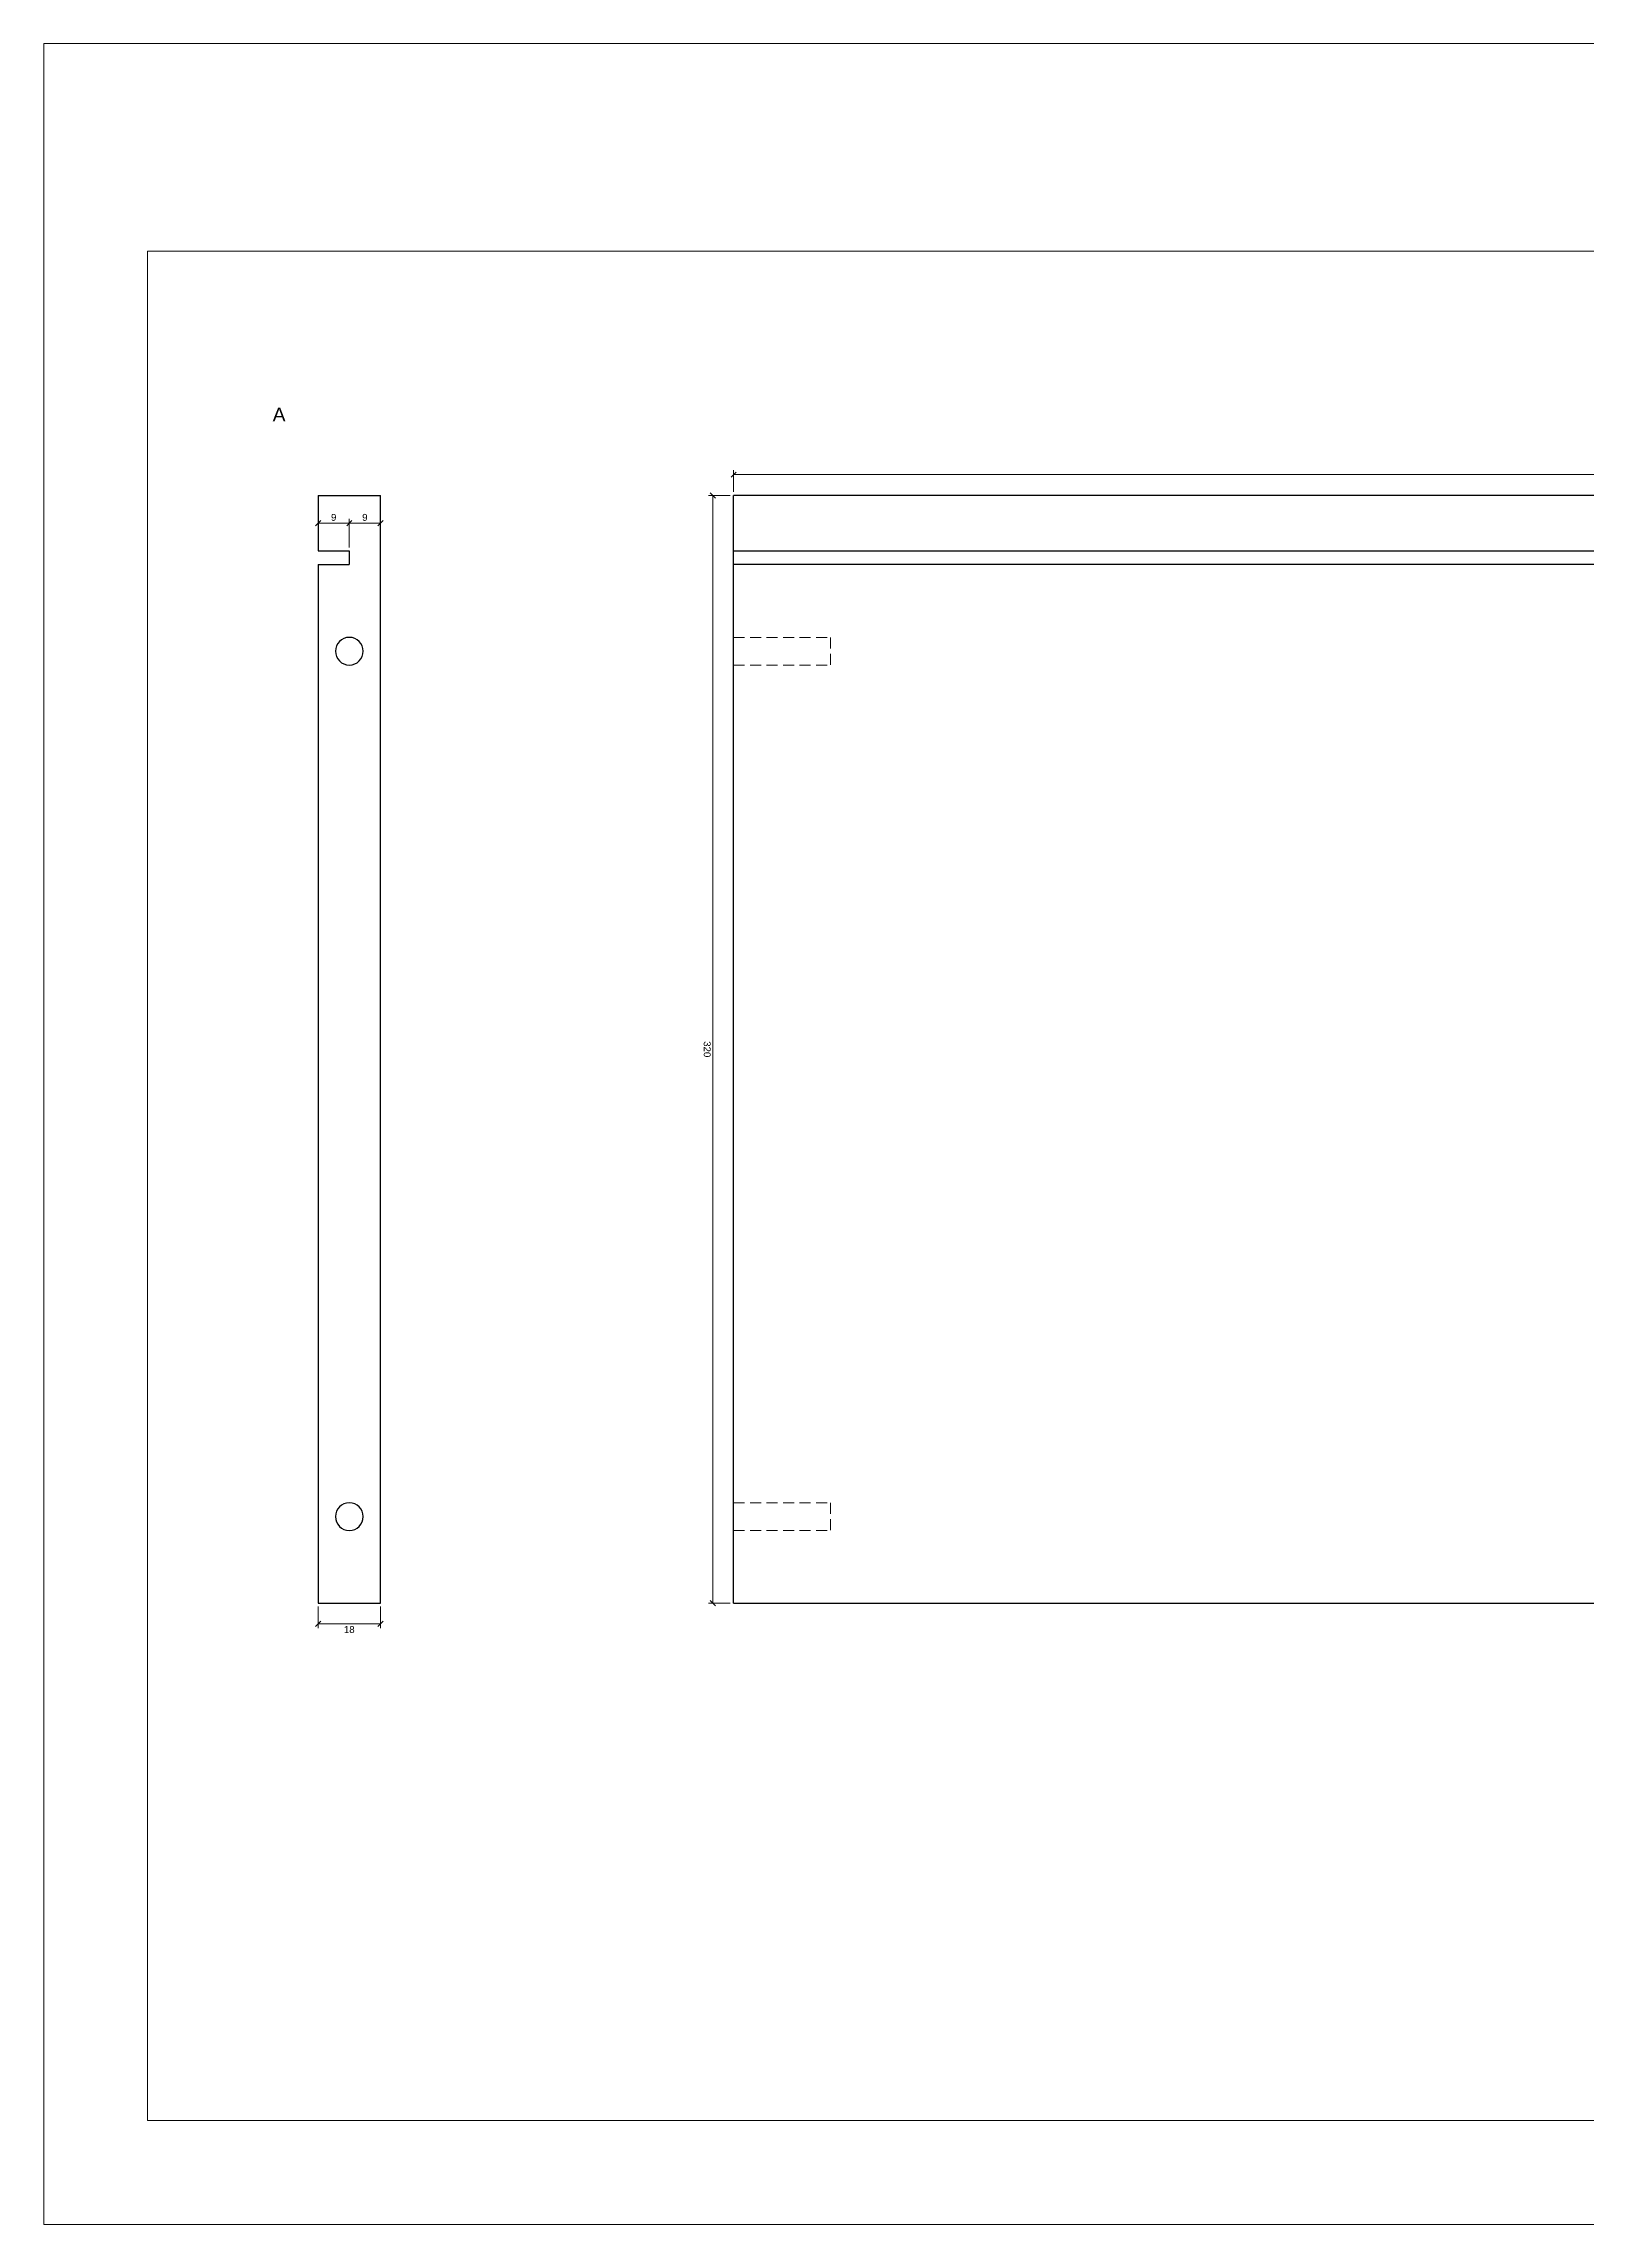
# Paper-space layout 'Cabinet base' of a CAD drawing. Header units: millimetres. Extents: x -2 to 889, y -2 to 628.
# Drawn here: x -2 to 443, y -2 to 628 of the extents above; entities that cross this region are included whole.
import ezdxf

# ---------------------------------------------------------------- set-up
doc = ezdxf.new("R2010")
doc.units = ezdxf.units.MM
doc.linetypes.add('HIDDEN2', pattern=[4.7625, 3.175, -1.5875])
doc.layers.get('0').update_dxf_attribs({"true_color": 0xc2c2ced6})
doc.layers.add('New project_cabinet-001_Cabinet base_View from above', color=1, linetype='Continuous', true_color=0xc2ff0000)
doc.layers.add('New project_cabinet-001_Cabinet base_View from right', color=1, linetype='Continuous', true_color=0xc2ff0000)
doc.layers.add('TitleBlock', color=7, linetype='Continuous')
doc.styles.add('Blum_Dimension', font='arial.ttf', dxfattribs={"height": 2})
doc.styles.add('Blum_ViewInfo', font='arial.ttf', dxfattribs={"height": 4})
doc.dimstyles.new('Blum_Default', dxfattribs={"dimtxt": 2, "dimasz": 1.5, "dimexe": 1.25, "dimexo": 1, "dimtad": 1, "dimtxsty": 'Blum_Dimension', "dimblk": 'OBLIQUE', "dimcen": 2, "dimadec": 0, "dimazin": 2, "dimtfac": 1, "dimtix": 1, "dimtmove": 0, "dimatfit": 3, "dimfxl": 1, "dimlwd": 5, "dimlwe": 5, "dimarcsym": 0})

# ---------------------------------------------------------------- blocks, each defined once
blk = doc.blocks.new('TitleBlock_Cabinet base')
at = {"layer": 'TitleBlock', "lineweight": 0}
for points in [[(-0.79, -0.79, 0), (-0.79, 209.21, 0), (296.21, 209.21, 0), (296.21, -0.79, 0)], [(9.21, 9.21, 0), (9.21, 189.21, 0), (286.21, 189.21, 0), (286.21, 9.21, 0)]]:
    blk.add_polyline3d(points, close=True, dxfattribs=at)
blk = doc.blocks.new('_Oblique')
at = {"color": 0, "linetype": 'ByBlock', "lineweight": -2}
blk.add_line((-0.5, -0.5), (0.5, 0.5), dxfattribs=at)
blk = doc.blocks.new('*D58')
at = {"layer": 'Defpoints', "color": 0, "lineweight": 0}
for p in [(76.88, 177.1), (94.88, 177.1), (94.88, 171.1)]:
    blk.add_point(p, dxfattribs=at)
at = {"layer": 'New project_cabinet-001_Cabinet base_View from right', "color": 0, "lineweight": 5}
for p, q in [((76.88, 176.1), (76.88, 169.85)), ((76.88, 171.1), (94.88, 171.1)), ((94.88, 176.1), (94.88, 169.85))]:
    blk.add_line(p, q, dxfattribs=at)
at = {"layer": 'New project_cabinet-001_Cabinet base_View from right', "color": 0, "lineweight": 5, "xscale": 1.5, "yscale": 1.5, "zscale": 1.5, "rotation": 180}
blk.add_blockref('_Oblique', (76.88, 171.1), dxfattribs=at)
at = {"layer": 'New project_cabinet-001_Cabinet base_View from right', "color": 0, "lineweight": 5, "xscale": 1.5, "yscale": 1.5, "zscale": 1.5}
blk.add_blockref('_Oblique', (94.88, 171.1), dxfattribs=at)
at = {"layer": 'New project_cabinet-001_Cabinet base_View from right', "color": 0, "lineweight": 0, "insert": (85.88, 169.45), "char_height": 2, "attachment_point": 5, "style": 'Blum_Dimension'}
blk.add_mtext('18', dxfattribs=at)
blk = doc.blocks.new('*D61')
at = {"layer": 'Defpoints', "color": 0, "lineweight": 0}
for p in [(85.88, 489.1), (76.88, 481.1), (85.88, 481.1)]:
    blk.add_point(p, dxfattribs=at)
at = {"layer": 'New project_cabinet-001_Cabinet base_View from right', "color": 0, "lineweight": 5}
for p, q in [((76.88, 482.1), (76.88, 490.35)), ((76.88, 489.1), (85.88, 489.1)), ((85.88, 482.1), (85.88, 490.35))]:
    blk.add_line(p, q, dxfattribs=at)
at = {"layer": 'New project_cabinet-001_Cabinet base_View from right', "color": 0, "lineweight": 5, "xscale": 1.5, "yscale": 1.5, "zscale": 1.5, "rotation": 180}
blk.add_blockref('_Oblique', (76.88, 489.1), dxfattribs=at)
at = {"layer": 'New project_cabinet-001_Cabinet base_View from right', "color": 0, "lineweight": 5, "xscale": 1.5, "yscale": 1.5, "zscale": 1.5}
blk.add_blockref('_Oblique', (85.88, 489.1), dxfattribs=at)
at = {"layer": 'New project_cabinet-001_Cabinet base_View from right', "color": 0, "lineweight": 0, "insert": (81.38, 490.74), "char_height": 2, "attachment_point": 5, "style": 'Blum_Dimension'}
blk.add_mtext('9', dxfattribs=at)
blk = doc.blocks.new('*D64')
at = {"layer": 'Defpoints', "color": 0, "lineweight": 0}
for p in [(94.88, 489.1), (85.88, 481.1), (94.88, 481.1)]:
    blk.add_point(p, dxfattribs=at)
at = {"layer": 'New project_cabinet-001_Cabinet base_View from right', "color": 0, "lineweight": 5}
for p, q in [((85.88, 482.1), (85.88, 490.35)), ((85.88, 489.1), (94.88, 489.1)), ((94.88, 482.1), (94.88, 490.35))]:
    blk.add_line(p, q, dxfattribs=at)
at = {"layer": 'New project_cabinet-001_Cabinet base_View from right', "color": 0, "lineweight": 5, "xscale": 1.5, "yscale": 1.5, "zscale": 1.5, "rotation": 180}
blk.add_blockref('_Oblique', (85.88, 489.1), dxfattribs=at)
at = {"layer": 'New project_cabinet-001_Cabinet base_View from right', "color": 0, "lineweight": 5, "xscale": 1.5, "yscale": 1.5, "zscale": 1.5}
blk.add_blockref('_Oblique', (94.88, 489.1), dxfattribs=at)
at = {"layer": 'New project_cabinet-001_Cabinet base_View from right', "color": 0, "lineweight": 0, "insert": (90.38, 490.74), "char_height": 2, "attachment_point": 5, "style": 'Blum_Dimension'}
blk.add_mtext('9', dxfattribs=at)
blk = doc.blocks.new('*D73')
at = {"layer": 'Defpoints', "color": 0, "lineweight": 0}
for p in [(760.88, 503.1), (196.88, 497.1), (760.88, 497.1)]:
    blk.add_point(p, dxfattribs=at)
at = {"layer": 'New project_cabinet-001_Cabinet base_View from above', "color": 0, "lineweight": 5}
for p, q in [((196.88, 498.1), (196.88, 504.35)), ((760.88, 498.1), (760.88, 504.35)), ((196.88, 503.1), (760.88, 503.1))]:
    blk.add_line(p, q, dxfattribs=at)
at = {"layer": 'New project_cabinet-001_Cabinet base_View from above', "color": 0, "lineweight": 5, "xscale": 1.5, "yscale": 1.5, "zscale": 1.5, "rotation": 180}
blk.add_blockref('_Oblique', (196.88, 503.1), dxfattribs=at)
at = {"layer": 'New project_cabinet-001_Cabinet base_View from above', "color": 0, "lineweight": 5, "xscale": 1.5, "yscale": 1.5, "zscale": 1.5}
blk.add_blockref('_Oblique', (760.88, 503.1), dxfattribs=at)
at = {"layer": 'New project_cabinet-001_Cabinet base_View from above', "color": 0, "lineweight": 0, "insert": (478.88, 504.74), "char_height": 2, "attachment_point": 5, "style": 'Blum_Dimension'}
blk.add_mtext('564', dxfattribs=at)
blk = doc.blocks.new('*D76')
at = {"layer": 'Defpoints', "color": 0, "lineweight": 0}
for p in [(190.88, 497.1), (196.88, 497.1), (196.88, 177.1)]:
    blk.add_point(p, dxfattribs=at)
at = {"layer": 'New project_cabinet-001_Cabinet base_View from above', "color": 0, "lineweight": 5}
for p, q in [((195.88, 497.1), (189.63, 497.1)), ((190.88, 177.1), (190.88, 497.1)), ((195.88, 177.1), (189.63, 177.1))]:
    blk.add_line(p, q, dxfattribs=at)
at = {"layer": 'New project_cabinet-001_Cabinet base_View from above', "color": 0, "lineweight": 5, "xscale": 1.5, "yscale": 1.5, "zscale": 1.5}
for p, rotation in [((190.88, 497.1), 90), ((190.88, 177.1), 270)]:
    blk.add_blockref('_Oblique', p, dxfattribs=dict(at, rotation=rotation))
at = {"layer": 'New project_cabinet-001_Cabinet base_View from above', "color": 0, "lineweight": 0, "insert": (189.23, 337.1), "char_height": 2, "attachment_point": 5, "rotation": 270, "style": 'Blum_Dimension'}
blk.add_mtext('320', dxfattribs=at)

psp = doc.layouts.new('Cabinet base')

# ---------------------------------------------------------------- linework, layer by layer
at = {"linetype": 'Continuous', "lineweight": 30}
for p, q in [((76.88, 497.097), (76.88, 481.097)), ((76.88, 497.097), (94.88, 497.097)), ((94.88, 177.097), (94.88, 497.097)), ((196.88, 481.097), (196.88, 497.097)), ((760.88, 497.097), (196.88, 497.097)), ((76.88, 481.097), (85.88, 481.097)), ((85.88, 481.097), (85.88, 477.097)), ((196.88, 481.097), (760.88, 481.097)), ((196.88, 477.097), (196.88, 481.097)), ((76.88, 477.097), (85.88, 477.097)), ((76.88, 477.097), (76.88, 177.097)), ((760.88, 477.097), (196.88, 477.097)), ((196.88, 456.097), (196.88, 477.097)), ((196.88, 448.097), (196.88, 456.097)), ((196.88, 206.097), (196.88, 448.097)), ((196.88, 198.097), (196.88, 206.097)), ((196.88, 177.097), (196.88, 198.097)), ((76.88, 177.097), (94.88, 177.097)), ((196.88, 177.097), (760.88, 177.097))]:
    psp.add_line(p, q, dxfattribs=at)
at = {"linetype": 'HIDDEN2', "lineweight": 5}
for p, q in [((196.88, 456.097), (224.88, 456.097)), ((224.88, 456.097), (224.88, 448.097)), ((196.88, 448.097), (224.88, 448.097)), ((196.88, 206.097), (224.88, 206.097)), ((224.88, 206.097), (224.88, 198.097)), ((196.88, 198.097), (224.88, 198.097))]:
    psp.add_line(p, q, dxfattribs=at)
at = {"linetype": 'Continuous', "lineweight": 30, "extrusion": (0, 0, -1)}
for centre in [(-85.88, 452.097), (-85.88, 202.097)]:
    psp.add_circle(centre, 4, dxfattribs=at)

# ---------------------------------------------------------------- block references
at = {"lineweight": 0, "xscale": 3, "yscale": 3, "zscale": 3}
psp.add_blockref('TitleBlock_Cabinet base', (0, 0), dxfattribs=at)

# ---------------------------------------------------------------- texts
at = {"lineweight": 0, "insert": (63.755, 518.472), "char_height": 4, "attachment_point": 7, "style": 'Blum_ViewInfo'}
psp.add_mtext('A', dxfattribs=at)

# ---------------------------------------------------------------- dimensions: what is measured, and where the dimension line sits
at = {"layer": 'New project_cabinet-001_Cabinet base_View from above', "lineweight": 0}
dim = psp.add_linear_dim(base=(760.88, 503.097), p1=(196.88, 497.097), p2=(760.88, 497.097), dimstyle='Blum_Default', override={"dimscale": 0}, dxfattribs=at)
dim.commit()
dim.dimension.update_dxf_attribs({"geometry": '*D73', "text_midpoint": (478.88, 504.743)})
dim = psp.add_linear_dim(base=(190.88, 497.097), p1=(196.88, 177.097), p2=(196.88, 497.097), angle=90, dimstyle='Blum_Default', override={"dimscale": 0, "dimtad": 4}, dxfattribs=at)
dim.commit()
dim.dimension.update_dxf_attribs({"geometry": '*D76', "text_midpoint": (189.234, 337.097)})
at = {"layer": 'New project_cabinet-001_Cabinet base_View from right', "lineweight": 0}
for base, p1, p2, override, picture, middle in [((85.88, 489.097), (76.88, 481.097), (85.88, 481.097), {"dimscale": 0}, '*D61', (81.38, 490.743)), ((94.88, 489.097), (85.88, 481.097), (94.88, 481.097), {"dimscale": 0}, '*D64', (90.38, 490.743)), ((94.88, 171.097), (76.88, 177.097), (94.88, 177.097), {"dimscale": 0, "dimtad": 4}, '*D58', (85.88, 169.45))]:
    dim = psp.add_linear_dim(base=base, p1=p1, p2=p2, dimstyle='Blum_Default', override=override, dxfattribs=at)
    dim.commit()
    dim.dimension.update_dxf_attribs({"geometry": picture, "text_midpoint": middle})

doc.saveas('drawing.dxf')
